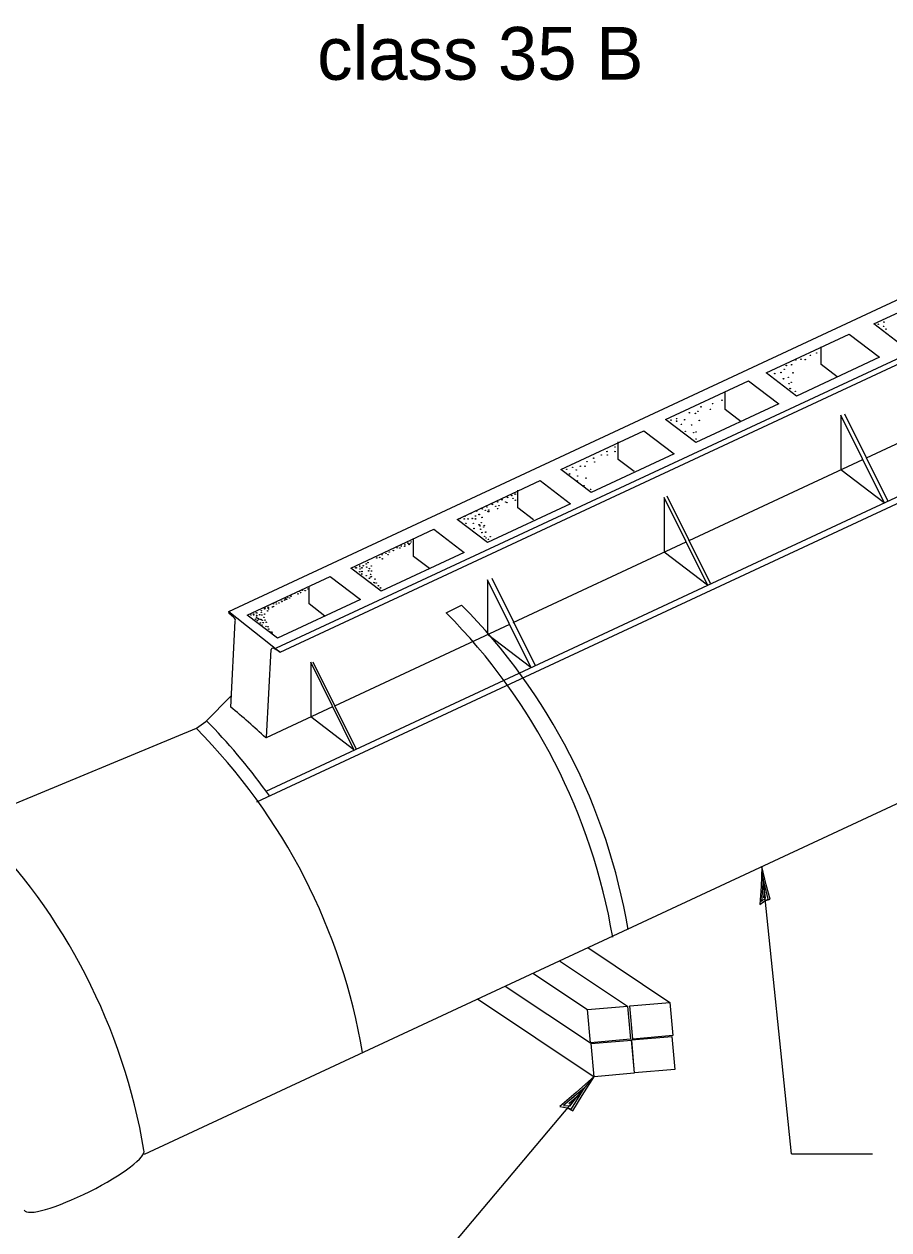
# Model space of a CAD drawing. Extents: x 0 to 2.83, y 0 to 1.83.
# Drawn here: x 1.9875 to 2.1783, y 1.3209 to 1.587 of the extents above; entities that cross this region are included whole.
import ezdxf

# ---------------------------------------------------------------- set-up
doc = ezdxf.new("R2010")
doc.units = 0
doc.layers.add('RD_Pr_Roadway_Notes', color=7, linetype='Continuous')
doc.layers.add('SH_General_Details', color=7, linetype='Continuous')

msp = doc.modelspace()

# ---------------------------------------------------------------- linework, layer by layer
at = {"layer": 'RD_Pr_Roadway_Notes'}
for p, q in [((2.156771145390032, 1.3377142905791608), (2.1502544787191433, 1.4011542905767767)), ((2.0358661453791544, 1.2627476239209383), (2.11328447871065, 1.3548392905791609)), ((2.156771145390032, 1.3377142905791608), (2.174661145375727, 1.3377142905791608))]:
    msp.add_line(p, q, dxfattribs=at)
for points in [[(2.1509261453815385, 1.3935309572619705), (2.15203447871065, 1.3939042905767767), (2.1512144787178022, 1.3970676239137856), (2.1502544787191433, 1.4011542905767767), (2.150102812058537, 1.396675957242897), (2.1498211453818366, 1.3927326239151268), (2.1509261453815385, 1.3935309572619705), (2.151641145374684, 1.393949290593466), (2.1505361453757272, 1.3983692905907839), (2.150179478711693, 1.3933759572510926), (2.1510711453818363, 1.3942009572585432), (2.150726145373343, 1.3962509572510926), (2.150626145388989, 1.3942359572452812)], [(2.1072728120551094, 1.347897623916468), (2.108519478724955, 1.3472509572510927), (2.110566145386605, 1.3506026239198952), (2.11328447871065, 1.3548392905791609), (2.1092944787212295, 1.3512309572500496), (2.105661145375727, 1.3481826239233223), (2.1072728120551094, 1.347897623916468), (2.108231145388691, 1.34762762391617), (2.1111194787093086, 1.3522776239116996), (2.1065128120445293, 1.3484126239222793), (2.107967812047957, 1.348332623918852), (2.1094478120469136, 1.3503376239140836), (2.1076311453842207, 1.3487392905955522)]]:
    msp.add_lwpolyline(points, dxfattribs=at)
at = {"layer": 'SH_General_Details'}
for p, q in [((2.03265947871065, 1.4573942905863135), (2.284151145385264, 1.574675957242897)), ((2.0431928120516822, 1.449332623918852), (2.2944478120469136, 1.56650262391617)), ((2.043951145377068, 1.4484326239233225), (2.295442812051682, 1.5657126239140837)), ((2.0408678120442314, 1.4177709572513906), (2.3329344787069246, 1.5539726239246634)), ((2.038856145388691, 1.41537762391617), (2.3339328120418474, 1.5529826239151268)), ((2.1749361453913734, 1.5208309572537748), (2.193251145388989, 1.5293726239209382)), ((2.181626145388989, 1.515715957244238), (2.1749361453913734, 1.5208309572537748)), ((2.151199478711991, 1.5100409572524338), (2.1695144787096066, 1.518580957253775)), ((2.1695144787096066, 1.518580957253775), (2.1762028120421455, 1.5134659572442382)), ((2.163319478716759, 1.5118742905860154), (2.163319478716759, 1.5157776239116996)), ((2.1762028120421455, 1.5134659572442382), (2.1578878120445295, 1.5049242905778197)), ((2.166837812052725, 1.5091826239233224), (2.163319478716759, 1.5118742905860154)), ((2.1578878120445295, 1.5049242905778197), (2.151199478711991, 1.5100409572524338)), ((2.173302812046616, 1.4912776239116996), (2.211514478709607, 1.5090976239246634)), ((2.1289861453839225, 1.499754290581247), (2.1473011453815385, 1.5082959572476653)), ((2.142152812050341, 1.50194595724394), (2.142152812050341, 1.5058492905897407)), ((2.1473011453815385, 1.5082959572476653), (2.153989478714077, 1.503179290593168)), ((2.153989478714077, 1.503179290593168), (2.1356744787164614, 1.4946376239260046)), ((2.1456711453863067, 1.4992542905812472), (2.142152812050341, 1.50194595724394)), ((2.1772294787236137, 1.481417623917511), (2.1676894787215275, 1.5007142905791608)), ((2.1676894787215275, 1.5007142905791608), (2.1676894787215275, 1.4887142905791608)), ((2.1684794787236137, 1.5010059572463244), (2.1780194787249547, 1.481707623918852)), ((2.1356744787164614, 1.4946376239260046), (2.1289861453839225, 1.499754290581247)), ((2.014084478722571, 1.3376576239270477), (2.3558661453791543, 1.4970326239270477)), ((2.1058861453794524, 1.4887226239246636), (2.124201145377068, 1.4972642905910818)), ((2.124201145377068, 1.4972642905910818), (2.130891145374684, 1.492147623916468)), ((2.11855614537677, 1.4909276239280909), (2.11855614537677, 1.494832623918852)), ((2.130891145374684, 1.492147623916468), (2.112576145377068, 1.4836076239151268)), ((2.122072812046914, 1.4882376239103583), (2.11855614537677, 1.4909276239280909)), ((2.1341778120466155, 1.4730326239270477), (2.172507812049298, 1.4909076239270478)), ((2.173291145391075, 1.491272623916468), (2.1733211453818364, 1.4912859572572021)), ((2.112576145377068, 1.4836076239151268), (2.1058861453794524, 1.4887226239246636)), ((2.1676894787215275, 1.4887142905791608), (2.1772294787236137, 1.481417623917511)), ((2.1676894787215275, 1.4887142905791608), (2.1676894787215275, 1.4887142905791608)), ((2.0830411453910753, 1.477714290579161), (2.101356145388691, 1.4862559572463243)), ((2.101356145388691, 1.4862559572463243), (2.108046145386307, 1.4811392905910818)), ((2.0963828120492978, 1.4802726239164679), (2.0963828120492978, 1.4841776239280908)), ((2.1382394787140773, 1.4632526239161698), (2.128699478711991, 1.482550957242897)), ((2.128699478711991, 1.482550957242897), (2.128699478711991, 1.470550957242897)), ((2.129287812040804, 1.4829242905778197), (2.138827812042145, 1.4636276239161699)), ((2.108046145386307, 1.4811392905910818), (2.089731145388691, 1.4725976239246634)), ((2.099901145385264, 1.477582623918852), (2.0963828120492978, 1.4802726239164679)), ((2.089731145388691, 1.4725976239246634), (2.0830411453910753, 1.477714290579161)), ((2.059586145387648, 1.4669742905897407), (2.0779011453852636, 1.4755159572561591)), ((2.0779011453852636, 1.4755159572561591), (2.0845894787178025, 1.470399290581545)), ((2.0733711453743857, 1.469534290592125), (2.0733711453743857, 1.473437623918554)), ((2.095411145375727, 1.4549526239236203), (2.1335511453815386, 1.4727376239103585)), ((2.0845894787178025, 1.470399290581545), (2.0662744787201865, 1.4618576239151269)), ((2.0768894787096066, 1.4668426239093153), (2.0733711453743857, 1.469534290592125)), ((2.128699478711991, 1.470550957242897), (2.1382394787140773, 1.4632526239161698)), ((2.128699478711991, 1.470550957242897), (2.128699478711991, 1.470550957242897)), ((2.0662744787201865, 1.4618576239151269), (2.059586145387648, 1.4669742905897407)), ((2.03668114537677, 1.4565976239246634), (2.054996145374386, 1.4651392905910818)), ((2.054996145374386, 1.4651392905910818), (2.061686145391373, 1.460022623916468)), ((2.099249478723912, 1.4450892905791608), (2.089709478722571, 1.4643859572609275)), ((2.089709478722571, 1.4643859572609275), (2.089709478722571, 1.4523859572609275)), ((2.090672812051384, 1.4647342905802039), (2.100212812052725, 1.445437623918554)), ((2.050356145388691, 1.45907095724394), (2.050356145388691, 1.462975957254818)), ((2.061686145391373, 1.460022623916468), (2.043371145374386, 1.4514826239151268)), ((2.053872812039463, 1.4563809572463242), (2.050356145388691, 1.45907095724394)), ((2.080621145374386, 1.45707095724394), (2.084016145374684, 1.4587676239212362)), ((2.0327478120394633, 1.4569626239140836), (2.03265947871065, 1.4573942905863135)), ((2.03265947871065, 1.4573942905863135), (2.043951145377068, 1.4484326239233225)), ((2.0336878120564506, 1.4561359572609274), (2.0327478120394633, 1.4569626239140836)), ((2.033074478711991, 1.436292623917511), (2.034067812051682, 1.4552509572510925)), ((2.043371145374386, 1.4514826239151268), (2.03668114537677, 1.4565976239246634)), ((2.056019478724955, 1.4365826239188522), (2.0946578120455728, 1.454602623919895)), ((2.089709478722571, 1.4523859572609275), (2.099249478723912, 1.4450892905791608)), ((2.089709478722571, 1.4523859572609275), (2.089709478722571, 1.4523859572609275)), ((2.0409811453886912, 1.4295709572439401), (2.0420011453889892, 1.449015957256159)), ((2.043951145377068, 1.4484326239233225), (2.0425211453900323, 1.4492592905764787)), ((2.060259478714375, 1.426925957242897), (2.050719478713034, 1.4462226239246636)), ((2.050719478713034, 1.4462226239246636), (2.050719478713034, 1.4342226239246636)), ((2.0512161453828797, 1.4462959572476655), (2.0607561453842207, 1.4269976239209383)), ((2.0275661453866047, 1.433140957256159), (2.0332044787072228, 1.4387792905767767)), ((2.0409811453886912, 1.4295709572439401), (2.055601145373343, 1.4363876239260047)), ((2.050719478713034, 1.4342226239246636), (2.060259478714375, 1.426925957242897)), ((2.050719478713034, 1.4342226239246636), (2.050719478713034, 1.4342226239246636)), ((1.9747178120479567, 1.410562623918554), (2.0254978120394633, 1.4316542905767766)), ((2.0254978120394633, 1.4316542905767766), (2.0275661453866047, 1.433140957256159)), ((2.0409811453886912, 1.4295709572439401), (2.0407928120561523, 1.4294826239151268)), ((2.1118194787167592, 1.3832309572500496), (2.1299661453828795, 1.3711326239114014)), ((2.1056044787236137, 1.380332623918852), (2.120634478714375, 1.3703126239185541)), ((2.0997078120574937, 1.377582623918852), (2.1117761453852637, 1.3695376239222794)), ((2.0936361453794525, 1.3747526239161698), (2.1124144787058814, 1.3622326239151268)), ((2.087511145379452, 1.3718959572513907), (2.113236145383923, 1.354745957255861))]:
    msp.add_line(p, q, dxfattribs=at)
for points in [[(2.120634478714375, 1.3703126239185541), (2.121272812055109, 1.3630076239114015), (2.1124144787058814, 1.3622326239151268), (2.1117761453852637, 1.3695376239222794)], [(2.1299661453828795, 1.3711326239114014), (2.130606145388691, 1.3638276239236204), (2.1217461453743858, 1.3630526239280907), (2.121107812053768, 1.3703576239151267)], [(2.1214561453722998, 1.3628276239236203), (2.122094478713034, 1.3555209572513907), (2.113236145383923, 1.354745957255861), (2.1125961453781112, 1.3620526239280908)], [(2.130376145388989, 1.3636476239164679), (2.131016145374684, 1.3563409572442382), (2.1221561453804956, 1.3555659572487084), (2.121517812039761, 1.3628726239209383)]]:
    msp.add_lwpolyline(points, close=True, dxfattribs=at)
for centre, radius in [((2.1759257001944468, 1.5207651864690093), 5.70197337539361e-05), ((2.177082700199692, 1.5203021864694861), 5.701973378170278e-05), ((2.1771597001813934, 1.5212271864612905), 5.701973378170278e-05), ((2.1776227001809163, 1.519685186465582), 5.7019733765042776e-05), ((2.1609507001899764, 1.513895186464241), 5.70197337539361e-05), ((2.162338700182049, 1.5144341864784567), 5.701973377614946e-05), ((2.155629700190632, 1.511658186475685), 5.7019733765042776e-05), ((2.156786700195877, 1.511812186480066), 5.701973377059612e-05), ((2.1577117001876815, 1.5128921864633766), 5.701973377059612e-05), ((2.1588687001929268, 1.5130461864670126), 5.7019733765042776e-05), ((2.159793700184731, 1.5129691864651946), 5.701973377614946e-05), ((2.153084700193314, 1.5098851864737777), 5.7019733765042776e-05), ((2.1544727001853867, 1.51011618645986), 5.7019733765042776e-05), ((2.155012700186728, 1.5087281864685325), 5.7019733765042776e-05), ((2.155166700191109, 1.510810186465582), 5.70197337539361e-05), ((2.1560927001901553, 1.5090361864765494), 5.7019733765042776e-05), ((2.1570947001837775, 1.5100391864781586), 5.701973377614946e-05), ((2.156246700193791, 1.5076481864651052), 5.70197337539361e-05), ((2.1564777001999897, 1.506568186462423), 5.7019733765042776e-05), ((2.156709700193314, 1.5079571864609926), 5.701973378170278e-05), ((2.157634700185864, 1.505952186465761), 5.701973378170278e-05), ((2.1393607001968307, 1.503235186477503), 5.70197337539361e-05), ((2.1414427001938803, 1.5040061864656715), 5.7019733765042776e-05), ((2.1342707001828236, 1.5012291864757745), 5.7019733765042776e-05), ((2.13558170019245, 1.5010751864713936), 5.70197337539361e-05), ((2.136121700193791, 1.5015381864709167), 5.70197337539361e-05), ((2.136815700199513, 1.502540186465284), 5.70197337539361e-05), ((2.1388977001973077, 1.50200118647044), 5.7019733765042776e-05), ((2.1301837001905426, 1.499610186477503), 5.7019733765042776e-05), ((2.1314177001976056, 1.4999191864733903), 5.701973377614946e-05), ((2.1314177001976056, 1.4993791864713042), 5.701973377614946e-05), ((2.132496700193791, 1.4986851864655821), 5.70197337539361e-05), ((2.133190700199513, 1.499687186480066), 5.701973377059612e-05), ((2.134733700182347, 1.4985301864748208), 5.7019733765042776e-05), ((2.136429700182436, 1.4995331864756851), 5.7019733765042776e-05), ((2.133345700191019, 1.4971421864633767), 5.701973377059612e-05), ((2.135195700194745, 1.4968341864747314), 5.7019733765042776e-05), ((2.1357357001968307, 1.4969881864791124), 5.70197337539361e-05), ((2.1357357001968307, 1.4954461864632873), 5.70197337539361e-05), ((2.1160707001947445, 1.4926801864703505), 5.70197337539361e-05), ((2.1178447001837775, 1.4936821864647178), 5.701973378170278e-05), ((2.1178447001837775, 1.4926801864703505), 5.7019733765042776e-05), ((2.1116747001872045, 1.490443186462423), 5.7019733765042776e-05), ((2.113140700187592, 1.491214186469963), 5.7019733765042776e-05), ((2.113371700193791, 1.49036618645986), 5.70197337539361e-05), ((2.1148367001876816, 1.4919081864756851), 5.70197337539361e-05), ((2.1161477001973075, 1.4919081864756851), 5.7019733765042776e-05), ((2.107202700184344, 1.4887471864623336), 5.701973378170278e-05), ((2.1078187001810056, 1.4877441864614693), 5.701973377614946e-05), ((2.1085137001939698, 1.4892091864747314), 5.701973377614946e-05), ((2.109284700181393, 1.4885921864708274), 5.701973378170278e-05), ((2.1095927001901553, 1.4872811864619462), 5.7019733765042776e-05), ((2.110209700193314, 1.4894411864680557), 5.7019733765042776e-05), ((2.1112127001949235, 1.4894411864680557), 5.7019733765042776e-05), ((2.109515700187592, 1.4862021864657609), 5.701973377059612e-05), ((2.1109807001814826, 1.4851221864623336), 5.701973377059612e-05), ((2.111443700181006, 1.48681918646892), 5.701973377614946e-05), ((2.092938700185774, 1.4820311864619462), 5.7019733765042776e-05), ((2.0941447001956983, 1.482541186471781), 5.7019733765042776e-05), ((2.09507170018187, 1.4829581864674894), 5.70197337539361e-05), ((2.095354700194357, 1.4823591864710062), 5.701973377614946e-05), ((2.0958137001857744, 1.483283186475685), 5.7019733765042776e-05), ((2.095860700196831, 1.483283186475685), 5.70197337539361e-05), ((2.095860700196831, 1.4819381864671914), 5.70197337539361e-05), ((2.1124457001947445, 1.4843511864741652), 5.70197337539361e-05), ((2.0873277001843435, 1.4795271864732116), 5.701973378170278e-05), ((2.0885797001980824, 1.4799901864727347), 5.7019733765042776e-05), ((2.0892287001871153, 1.4797121864755958), 5.701973378170278e-05), ((2.0895997001991256, 1.4804541864794998), 5.701973377614946e-05), ((2.08983170019245, 1.4794341864784566), 5.7019733765042776e-05), ((2.0899937001929265, 1.4797591864665358), 5.701973377614946e-05), ((2.0899937001929265, 1.4794341864784566), 5.701973377614946e-05), ((2.0908057001896783, 1.4810111864609032), 5.70197337539361e-05), ((2.0915477001928373, 1.4805931864780693), 5.7019733765042776e-05), ((2.0919437001810057, 1.4800841864747314), 5.701973377614946e-05), ((2.0919647001885457, 1.4815671864752977), 5.701973378170278e-05), ((2.0922687001892015, 1.4807341864710062), 5.701973377614946e-05), ((2.0937307001814824, 1.4815461864670125), 5.70197337539361e-05), ((2.094005700197129, 1.4813821864729135), 5.701973377059612e-05), ((2.083617700185685, 1.4778571864766388), 5.701973378170278e-05), ((2.084591700182913, 1.477811186472824), 5.70197337539361e-05), ((2.0847767001852975, 1.478367186467102), 5.701973377059612e-05), ((2.0849577001996917, 1.4768351864618567), 5.7019733765042776e-05), ((2.0854447001882477, 1.4778101864655822), 5.7019733765042776e-05), ((2.0860297001861614, 1.4789701864724367), 5.7019733765042776e-05), ((2.0863537001871153, 1.4779041864675788), 5.701973377614946e-05), ((2.08658170019245, 1.4768351864618567), 5.70197337539361e-05), ((2.087069700188248, 1.4784601864618567), 5.7019733765042776e-05), ((2.087069700188248, 1.4778101864655822), 5.7019733765042776e-05), ((2.0878817001842545, 1.4787841864628104), 5.7019733765042776e-05), ((2.0878817001842545, 1.4765101864737777), 5.70197337539361e-05), ((2.0883687001929268, 1.4769971864623337), 5.701973378170278e-05), ((2.088531700180529, 1.4781351864737777), 5.70197337539361e-05), ((2.086744700200169, 1.4756981864770262), 5.7019733765042776e-05), ((2.088069700188248, 1.4762801864748207), 5.7019733765042776e-05), ((2.08820670019245, 1.4755351864700526), 5.70197337539361e-05), ((2.088486700183956, 1.4747961864670127), 5.70197337539361e-05), ((2.0888567001887246, 1.4760231864651052), 5.70197337539361e-05), ((2.0890187001892015, 1.4763481864733008), 5.7019733765042776e-05), ((2.089089700188546, 1.4739621864755956), 5.701973378170278e-05), ((2.089343700196652, 1.4748851864737778), 5.7019733765042776e-05), ((2.090318700181006, 1.4739111864765493), 5.7019733765042776e-05), ((2.070383700198738, 1.4713901864690093), 5.7019733765042776e-05), ((2.0714507001899762, 1.4717461864752082), 5.70197337539361e-05), ((2.0721627001830027, 1.4724581864674895), 5.7019733765042776e-05), ((2.0724167001911087, 1.472153186460337), 5.70197337539361e-05), ((2.0726197002001685, 1.4723561864693968), 5.7019733765042776e-05), ((2.0728737001881585, 1.4727121864755957), 5.701973378170278e-05), ((2.0894147001967416, 1.4735911864643303), 5.7019733765042776e-05), ((2.0899247001872046, 1.4733131864671913), 5.7019733765042776e-05), ((2.065301700181572, 1.4692051864666251), 5.70197337539361e-05), ((2.0659627001949237, 1.4693071864647178), 5.701973378170278e-05), ((2.0665217001900658, 1.4690021864776819), 5.701973377059612e-05), ((2.0673347001933142, 1.470222186466059), 5.701973378170278e-05), ((2.067791700191109, 1.469917186479023), 5.701973377059612e-05), ((2.068045700199215, 1.4705261864667145), 5.70197337539361e-05), ((2.0689607002005563, 1.4708311864738672), 5.70197337539361e-05), ((2.0606767001815722, 1.467020186464241), 5.70197337539361e-05), ((2.060778700199036, 1.467020186464241), 5.7019733765042776e-05), ((2.061540700183867, 1.4661561864619461), 5.70197337539361e-05), ((2.0615917001829134, 1.4667661864762513), 5.70197337539361e-05), ((2.061997700180916, 1.467020186464241), 5.7019733765042776e-05), ((2.062048700200079, 1.4662071864609925), 5.701973378170278e-05), ((2.062302700188069, 1.4674771864612906), 5.701973378170278e-05), ((2.062963700182049, 1.4678841864665357), 5.701973377614946e-05), ((2.063065700199513, 1.4671721864742546), 5.701973377059612e-05), ((2.0633707001872943, 1.4681891864736882), 5.7019733765042776e-05), ((2.0635227001973075, 1.4663591864710062), 5.701973377614946e-05), ((2.063675700194447, 1.4668671864671021), 5.701973377059612e-05), ((2.06408170019245, 1.4674261864622442), 5.70197337539361e-05), ((2.064132700191496, 1.4663081864719598), 5.7019733765042776e-05), ((2.062963700182049, 1.465292186479023), 5.701973378170278e-05), ((2.063675700194447, 1.464733186463764), 5.70197337539361e-05), ((2.06387870018339, 1.4637671864633768), 5.701973378170278e-05), ((2.0639297001824364, 1.4655971864660589), 5.701973378170278e-05), ((2.0639797001943574, 1.4649871864718704), 5.701973378170278e-05), ((2.06408170019245, 1.4650891864699631), 5.7019733765042776e-05), ((2.0646917001866383, 1.4637671864633768), 5.701973377059612e-05), ((2.0648947001956985, 1.4645301864748208), 5.7019733765042776e-05), ((2.0648947001956985, 1.463666186471781), 5.7019733765042776e-05), ((2.0651997001834794, 1.463666186471781), 5.7019733765042776e-05), ((2.0456347001858637, 1.4605151864690094), 5.7019733765042776e-05), ((2.0463457001910195, 1.4607691864771155), 5.7019733765042776e-05), ((2.047158700194268, 1.4613791864713042), 5.701973377614946e-05), ((2.0479217001863406, 1.4612771864732115), 5.701973377059612e-05), ((2.0481757001944465, 1.4618361864690987), 5.70197337539361e-05), ((2.0484807001814826, 1.4615311864619462), 5.70197337539361e-05), ((2.0488367001876817, 1.462090186477205), 5.70197337539361e-05), ((2.049496700193791, 1.4619891864662378), 5.7019733765042776e-05), ((2.0501067001887248, 1.4623441864651947), 5.7019733765042776e-05), ((2.0656577001877707, 1.4630561864775924), 5.7019733765042776e-05), ((2.0661147001848206, 1.4625981864733009), 5.7019733765042776e-05), ((2.040551700181572, 1.4579741864604263), 5.7019733765042776e-05), ((2.04060270019999, 1.4581261864704398), 5.7019733765042776e-05), ((2.0413147001930163, 1.4581771864694861), 5.701973378170278e-05), ((2.0413647001848205, 1.4583301864666252), 5.7019733765042776e-05), ((2.041416700191109, 1.45792318646138), 5.70197337539361e-05), ((2.0422807001934036, 1.4583801864785462), 5.70197337539361e-05), ((2.042483700182347, 1.4590921864708273), 5.701973378170278e-05), ((2.042483700182347, 1.4584821864766389), 5.701973378170278e-05), ((2.043093700196652, 1.4594481864770261), 5.7019733765042776e-05), ((2.0431437001892014, 1.459041186471781), 5.7019733765042776e-05), ((2.0437027001843435, 1.4592441864614694), 5.701973377614946e-05), ((2.044312700198649, 1.4597021864657609), 5.701973378170278e-05), ((2.044363700197695, 1.4595491864686219), 5.701973377614946e-05), ((2.0449727001853866, 1.459905186474821), 5.7019733765042776e-05), ((2.0450757001899764, 1.460312186480066), 5.701973377059612e-05), ((2.0451267001890225, 1.4600571864647178), 5.701973377059612e-05), ((2.045380700197129, 1.4601081864637642), 5.70197337539361e-05), ((2.046091700182913, 1.4603621864718703), 5.701973377059612e-05), ((2.037553700195311, 1.4566021864612906), 5.701973378170278e-05), ((2.038112700190453, 1.4568051864703504), 5.7019733765042776e-05), ((2.038112700190453, 1.4566021864612906), 5.701973378170278e-05), ((2.038570700194745, 1.455687186480066), 5.701973377059612e-05), ((2.038722700185387, 1.4571101864775031), 5.7019733765042776e-05), ((2.038773700184433, 1.4565511864622442), 5.7019733765042776e-05), ((2.038773700184433, 1.4563981864651052), 5.7019733765042776e-05), ((2.038773700184433, 1.455992186467102), 5.701973378170278e-05), ((2.0388747001954, 1.4570591864784568), 5.701973377614946e-05), ((2.038976700193493, 1.4553821864729135), 5.701973377059612e-05), ((2.0390787001915855, 1.4558901864690095), 5.7019733765042776e-05), ((2.039281700180529, 1.455687186480066), 5.701973377059612e-05), ((2.0394337001905427, 1.456653186460337), 5.7019733765042776e-05), ((2.039738700197695, 1.455636186460903), 5.7019733765042776e-05), ((2.039840700195788, 1.4575671864752977), 5.701973377059612e-05), ((2.039840700195788, 1.4572121864755956), 5.701973377059612e-05), ((2.039891700194834, 1.4555351864700525), 5.70197337539361e-05), ((2.0399427001938806, 1.4566021864612906), 5.701973378170278e-05), ((2.040043700184731, 1.4554331864719598), 5.7019733765042776e-05), ((2.04039970019093, 1.4560931864780693), 5.7019733765042776e-05), ((2.040552700188069, 1.4568051864703504), 5.7019733765042776e-05), ((2.0406537001990364, 1.4554841864710062), 5.701973377614946e-05), ((2.0412127001949236, 1.4575161864762514), 5.7019733765042776e-05), ((2.039637700186728, 1.4548741864760726), 5.701973377614946e-05), ((2.0399937001929267, 1.454416186471781), 5.7019733765042776e-05), ((2.04019670018187, 1.454925186475119), 5.70197337539361e-05), ((2.0402977001928373, 1.454925186475119), 5.7019733765042776e-05), ((2.0408567001887246, 1.4541121864718705), 5.701973377059612e-05), ((2.040907700187771, 1.4550261864667147), 5.7019733765042776e-05), ((2.0413147001930163, 1.4540101864737778), 5.7019733765042776e-05), ((2.041466700182913, 1.45350118647044), 5.70197337539361e-05), ((2.0417717001900657, 1.4528921864633768), 5.701973377059612e-05), ((2.0421277001962648, 1.4528411864643305), 5.7019733765042776e-05), ((2.042178700195311, 1.452638186474642), 5.7019733765042776e-05)]:
    msp.add_circle(centre, radius, dxfattribs=at)
for centre, radius, start, end in [((2.069773700184433, 1.4714926864703504), 5.7019733765042776e-05, 1.456222222222209, 237.59541388888897), ((2.069773700184433, 1.4714926864703504), 5.7019733765042776e-05, 237.5954166666667, 1.4562250000000176), ((2.0706887001857743, 1.4718486864765494), 5.7019733765042776e-05, 314.7438166666667, 266.43696111111115), ((2.0706887001857743, 1.4718486864765494), 5.7019733765042776e-05, 266.4369611111111, 314.74381666666665), ((2.071501700189023, 1.472102686465284), 5.70197337539361e-05, 11.564177777777786, 211.0697416666667), ((2.071501700189023, 1.472102686465284), 5.70197337539361e-05, 211.0697416666667, 11.564177777777786), ((2.066470700191019, 1.4699176864629), 5.70197337539361e-05, 6.460144444444438, 225.45113888888886), ((2.066470700191019, 1.4699176864629), 5.70197337539361e-05, 225.45113611111114, 6.460141666666686), ((2.061540700183867, 1.4673766864736884), 5.7019733765042776e-05, 178.44158333333337, 67.90807500000005), ((2.061540700183867, 1.4673766864736884), 5.7019733765042776e-05, 67.90807777777778, 178.44158611111112), ((2.061997700180916, 1.4656486864690987), 5.7019733765042776e-05, 174.33563333333336, 295.2262777777778), ((2.061997700180916, 1.4656486864690987), 5.7019733765042776e-05, 295.2262777777778, 174.33563333333336)]:
    msp.add_arc(centre, radius, start, end, dxfattribs=at)
for centre, major_axis, ratio, start_param, end_param in [((2.0106162001953107, 1.3756520197992532), (-0.05420123815128131, 0.10824262751818235), 0.90424885231719, 4.384865631980454, 5.0619051742119385), ((2.0333984148964865, 1.4557282903594284), (0.0006702852982223929, -0.0004776038999210628), 0.607795074450221, 0, 1.5707963267948966), ((2.0072212001942678, 1.3739553531413284), (-0.05420123815128131, 0.10824262751818235), 0.90424885231719, 4.384865631980454, 5.0619051742119385), ((2.04246760734549, 1.4489384439592567), (-0.0004659071642644646, 7.724250119361599e-05), 0.6873527513699819, 4.71238898038469, 6.283185307179586), ((1.9687650068067595, 1.3459607490700989), (-0.06521875361204131, 0.10198409094785658), 0.9042488523173198, 4.976126604799547, 5.061903622808159), ((1.9520562001929267, 1.3484936864775925), (-0.05420123815128131, 0.10824262751818235), 0.90424885231719, 4.384865631980454, 5.0619051742119385), ((1.9520562001929267, 1.3484936864775925), (-0.05544685000824401, 0.11073017770825595), 0.9063998990377646, 4.892470598164421, 5.057926211368337), ((1.9520562001929267, 1.3484936864775925), (-0.05544685000824401, 0.11073017770825595), 0.9063998990377646, 4.881595500076614, 4.892470598164421), ((1.9038322001956984, 1.326930686474344), (-0.05420123815128131, 0.10824262751818235), 0.90424885231719, 4.384865631980454, 5.0619051742119385), ((2.0007252001830027, 1.3318891864617675), (-0.013218500015776536, -0.006626499968536349), 0.18718155897845, 0, 3.141592653589793)]:
    msp.add_ellipse(centre, major_axis=major_axis, ratio=ratio, start_param=start_param, end_param=end_param, dxfattribs=at)

# ---------------------------------------------------------------- texts
at = {"layer": 'RD_Pr_Roadway_Notes'}
msp.add_text('class 35 B', height=0.011666669999999999, dxfattribs=at).set_placement((2.05214847911252, 1.5746942905788628))

doc.saveas('drawing.dxf')
